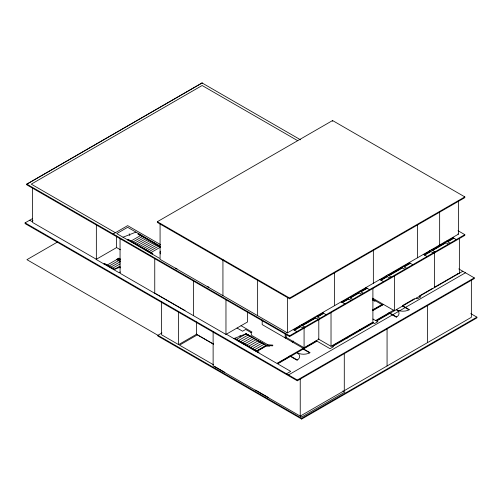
<?xml version="1.0" encoding="UTF-8"?>
<svg xmlns="http://www.w3.org/2000/svg" width="502" height="502" viewBox="0 0 502 502"><rect width="100%" height="100%" fill="white"/><g stroke="black" fill="none" stroke-linecap="round" stroke-linejoin="round"><path stroke-width="0.75" d="M32.555 218.552L25.1 222.857L25.1 223.61L297.322 380.78L474.264 278.623L474.264 277.863L458.746 268.903M32.548 187.742L32.548 222.436L96.346 259.27L96.346 224.576M116.602 236.009L116.602 247.574L96.077 259.427L119.143 272.749L120.43 272.009M120.053 238.582L120.053 273.27L225.963 334.42L247.58 321.939L247.58 311.918M154.754 293.306L154.754 258.612M160.075 223.892L160.075 259.352L287.426 332.876L458.464 234.127L458.464 200.982M161.531 301.614L161.531 334.765L178.605 344.623L196.527 334.276L196.527 321.945M178.605 344.623L178.605 312.244M193.446 315.645L193.446 280.185M286.096 337.357L286.096 334.269M287.426 332.876L287.426 297.416M300.234 379.098L300.234 416.102L471.359 317.302L471.359 280.298M301.683 419.057L301.683 418.304L476.9 317.145L476.9 317.898L301.683 419.057L157.898 336.045L157.898 335.292L161.97 332.939M304.08 327.693L304.08 347.735L285.914 337.25M318.795 319.197L318.795 339.245L276.922 363.417L226.327 334.207M318.268 338.938L331.025 346.305L331.025 312.382M387.067 365.971L387.067 328.967M394.421 275.284L394.421 310.744L372.666 298.182M417.407 257.833L417.407 224.683M434.481 287.621L434.481 252.161M439.658 244.982L439.658 211.838M459.368 273.251L459.368 238.563M269.361 345.608L267.001 345.734L246.206 333.73M269.869 345.646L269.737 346.236L266.763 346.016L245.779 333.899M458.031 230.732L464.821 234.654L464.821 235.407L289.604 336.566L26.826 184.855L26.826 184.102L202.042 82.943L300.547 139.813M26.92 184.152L202.13 82.993M33.013 220.698L31.733 221.438L29.643 220.234M57.479 242.027L26.92 259.672L301.683 418.304M113.207 233.97L127.652 225.636L160.584 244.65M157.352 221.702L332.569 120.543L464.821 196.897L464.821 197.65L289.604 298.809L157.352 222.455L157.352 221.702L289.604 298.056L464.821 196.897M127.684 239.918L128.412 239.498L152.846 253.604L152.119 254.025M138.583 233.625L137.855 234.045L160.477 247.103M128.048 240.125L128.412 239.918L152.119 253.604L151.755 253.817M138.947 233.832L138.583 234.045L160.477 246.683M130.319 241.437L130.683 241.23M131.047 241.016L140.491 235.563M140.855 235.356L141.219 235.143M132.133 242.485L132.497 242.278M132.861 242.064L142.311 236.611M142.668 236.404L143.032 236.191M133.952 243.533L134.316 243.326M134.68 243.119L144.124 237.659M144.488 237.452L144.852 237.245M135.766 244.587L136.13 244.374M136.494 244.167L145.944 238.714M146.302 238.5L146.666 238.293M103.889 263.939L104.611 263.519L114.651 269.31M104.247 264.146L104.611 263.939L114.218 269.48M137.586 245.635L137.95 245.422M138.314 245.214L147.757 239.761M148.121 239.548L148.485 239.341M106.518 265.458L106.882 265.244M107.246 265.037L116.696 259.584M117.6 259.27L117.236 259.478L120.467 261.347M118.51 258.743L120.154 259.277M139.399 246.683L139.763 246.469M140.127 246.262L149.577 240.809M149.935 240.596L150.299 240.389M119.325 259.214L119.689 259.007M108.338 266.506L108.702 266.298M109.066 266.085L118.51 260.632M118.874 260.425L119.238 260.212M141.219 247.731L141.583 247.524M141.947 247.31L151.391 241.857M151.755 241.65L152.119 241.437M110.151 267.553L110.515 267.346M110.879 267.133L120.329 261.68M143.032 248.779L143.396 248.572M143.76 248.358L153.21 242.905M153.574 242.698L153.932 242.485M111.971 268.601L112.335 268.394M112.699 268.181L120.116 263.901M144.852 249.827L145.216 249.619M145.58 249.412L155.024 243.953M155.388 243.746L155.752 243.533M114.149 269.442L113.785 269.649L119.281 267.478L120.518 267.848M114.512 269.235L119.909 266.116M146.666 250.881L147.03 250.667M147.393 250.46L156.844 245.001M157.208 244.794L157.565 244.587M148.485 251.929L148.849 251.715M149.213 251.508L158.657 246.055M159.021 245.842L159.385 245.635M150.299 252.977L150.663 252.763M151.027 252.556L160.521 247.072M175.336 268.162L176.974 268.689L176.61 268.896M207.307 286.623L208.945 287.15L208.581 287.357M185.087 310.192L184.73 310.399L155.752 293.67M235.921 339.747L236.285 339.534M236.649 339.327L245.911 333.981M246.275 333.767L246.639 333.56L241.073 335.763L239.912 335.361L240.653 336.792L239.416 336.415L233.926 338.593M237.044 328.019L242.585 331.22L245.673 329.438L251.031 332.531L251.941 332.004L241.042 325.71M237.923 340.902L238.281 340.689M238.645 340.481L247.913 335.129M248.277 334.922L248.641 334.715M239.918 342.057L240.282 341.843M240.646 341.636L249.908 336.284M250.272 336.076L250.636 335.863M241.914 343.211L242.278 342.998M242.642 342.791L251.91 337.438M252.274 337.231L252.638 337.018M243.916 344.359L244.279 344.152M244.643 343.945L253.905 338.593M254.269 338.386L254.633 338.172M245.911 345.514L246.275 345.307M246.639 345.094L255.907 339.747M256.271 339.534L256.629 339.327M247.913 346.669L248.277 346.462M248.641 346.248L257.902 340.902M258.266 340.689L258.63 340.481M249.908 347.823L250.272 347.616M250.636 347.403L259.904 342.057M260.262 341.843L260.626 341.636M251.91 348.978L252.274 348.764M252.638 348.557L261.9 343.211M262.264 342.998L262.628 342.791M253.905 350.132L254.269 349.919M254.633 349.712L263.895 344.359M264.259 344.152L264.623 343.945M286.968 332.613L287.696 332.719M458.006 233.869L458.188 234.283M255.907 351.287L256.271 351.074M256.629 350.867L265.897 345.514M266.261 345.307L266.625 345.094M256.215 351.463L267.836 344.748L272.837 345.119L272.674 345.853L267.24 345.451L256.522 351.638M293.783 329.833L299.958 326.269M301.683 325.271L315.13 317.509M316.856 316.517L323.031 312.947M341.743 302.148L347.917 298.577M349.643 297.586L358.547 292.446M360.273 291.449L366.447 287.884M380.434 279.809L386.615 276.238M388.341 275.24L401.782 267.484M403.508 266.487L409.682 262.922M423.945 254.683L430.12 251.119M431.846 250.121L445.293 242.359M447.018 241.368L453.193 237.797M294.147 330.046L300.322 326.476M302.047 325.484L315.488 317.722M317.214 316.724L323.395 313.16M342.107 302.355L348.281 298.79M350.007 297.793L358.911 292.653M360.637 291.656L366.811 288.092M380.798 280.016L386.973 276.451M388.705 275.454L402.146 267.692M403.872 266.694L410.046 263.13M424.309 254.897L430.484 251.333M432.209 250.335L445.657 242.573M447.382 241.575L453.557 238.011M294.511 330.253L300.685 326.689M302.411 325.691L315.852 317.929M317.578 316.931L323.759 313.367M342.471 302.568L348.645 298.997M350.371 298L359.275 292.861M361.001 291.869L367.175 288.299M381.162 280.223L387.337 276.658M389.063 275.661L402.51 267.899M404.236 266.907L410.41 263.337M424.673 255.104L430.848 251.54M432.573 250.542L446.014 242.78M447.74 241.788L453.921 238.218M257.972 352.479L258.335 352.266L234.352 338.423M258.335 352.686L259.063 352.266L234.785 338.254M286.517 337.112L285.186 337.877L285.186 333.253M285.55 338.091L286.46 337.564M26.826 184.102L289.604 335.813L464.821 234.654M292.089 341.862L292.999 341.341A9.249 5.34 0 0 0 293.469 341.046M292.453 342.075L293.363 341.548M374.988 300.572L374.624 300.786L372.647 299.644M375.352 300.786L374.624 301.2L372.635 300.052M277.556 363.473L289.729 356.445M303.534 348.47L316.254 341.128M372.597 309.922L381.89 304.557M372.961 310.136L382.254 304.77M372.66 310.725L383.522 304.457M331.025 346.305L372.898 322.127L372.898 288.204M393.832 310.041L375.621 320.552L372.955 319.015M332.751 345.828L346.644 337.808M347.007 337.595L359.815 330.203M360.179 329.99L372.986 322.598M376.255 320.709L388.975 313.367M402.78 305.398L414.407 298.684M419.584 295.803L432.304 288.462M434.117 287.408L445.199 281.013M445.563 280.8L458.282 273.458M373.444 322.861L332.657 346.405L333.315 346.788L330.046 348.677L316.982 341.128L277.65 363.837L290.714 371.386L286.542 373.795M376.713 320.973L462.819 271.256M288.512 374.938L465.454 272.781M25.1 222.857L297.322 380.02L474.264 277.863M123.021 237.226L128.625 235.005L129.861 235.375L129.114 233.951L130.275 234.352L135.954 232.106M297.736 140.704L202.13 85.509L31.275 184.152L115.385 232.715M452.647 237.484L456.28 239.586M446.473 241.054L450.106 243.15M444.747 242.046L448.38 244.148M431.3 249.808L434.933 251.904M429.574 250.805L433.207 252.901M457.918 273.251L458.64 273.672M423.399 254.37L427.033 256.472M409.136 262.602L412.769 264.705M402.962 266.173L406.595 268.269M401.236 267.164L404.869 269.267M470.794 313.618L476.9 317.145M387.795 274.927L391.428 277.029M386.069 275.924L389.703 278.02M419.584 296.218L420.764 296.902L417.495 298.79L416.315 298.106M379.888 279.488L383.522 281.591M402.874 305.869L409.412 309.646A9.249 5.34 0 0 1 396.329 309.646A9.249 5.34 0 0 1 396.329 317.195L388.881 312.897M402.51 306.082L409.048 309.853M365.902 287.564L369.535 289.667M359.727 291.135L363.36 293.231M372.409 299.085L382.618 304.978M358.001 292.126L361.635 294.228M390.154 313.21L396.693 316.988M388.523 313.104L389.426 313.631M349.097 297.266L352.73 299.368M347.371 298.263L351.005 300.365M375.803 320.445L377.893 321.656L374.624 323.545L372.534 322.334M341.197 301.834L344.83 303.93M359.727 329.732L360.637 330.253M359.363 329.939L360.273 330.467M322.485 312.633L326.118 314.729M316.31 316.197L319.943 318.299M314.585 317.195L318.218 319.297M346.556 337.331L347.466 337.859M346.192 337.545L347.102 338.066M301.137 324.957L304.77 327.053M299.412 325.955L303.045 328.051M160.584 246.325L127.652 227.312L116.753 233.606L159.441 258.254M332.293 345.571L333.202 346.091M315.89 340.921L316.618 341.341M293.237 329.519L296.87 331.615M303.898 348.683L262.188 324.599L262.188 319.969M302.806 348.47L310.073 352.668A9.249 5.34 0 0 1 296.996 352.668A9.249 5.34 0 0 1 296.996 360.216L289.729 356.025M303.17 349.103L309.709 352.875M116.37 247.436L120.405 249.77M290.821 356.232L297.36 360.009M289.365 356.232L290.093 356.652M120.166 258.863L118.874 258.116L116.514 259.478L120.518 261.793M267.836 344.748L251.671 335.411L251.031 332.531M118.146 258.536L120.179 259.71M117.236 259.057L119.934 260.613M342.91 390.92L344.918 392.087L301.777 416.993L213.124 365.814L213.124 331.891M277.192 363.26L277.92 363.68M196.188 334.081L213.588 344.127M213.532 344.234L197.317 334.872L179.515 345.15L213.545 364.797M214.216 366.228L224.84 372.365M255.631 390.142L268.168 397.383M119.771 266.424L120.267 267.371M427.578 305.574L427.578 342.577M373.35 250.115L373.35 283.266M344.284 353.665L344.284 390.669M334.476 272.561L334.476 305.712M332.569 120.543L332.569 121.296M297.322 380.02L297.322 380.78M289.604 298.056L289.604 298.809M289.604 335.813L289.604 336.566M257.633 280.216L257.633 315.676M225.963 299.725L225.963 334.42M222.932 259.408L222.932 295.64M202.042 82.943L202.042 83.696M160.408 253.918A9.249 5.34 0 0 1 160.408 251.157"/></g></svg>
